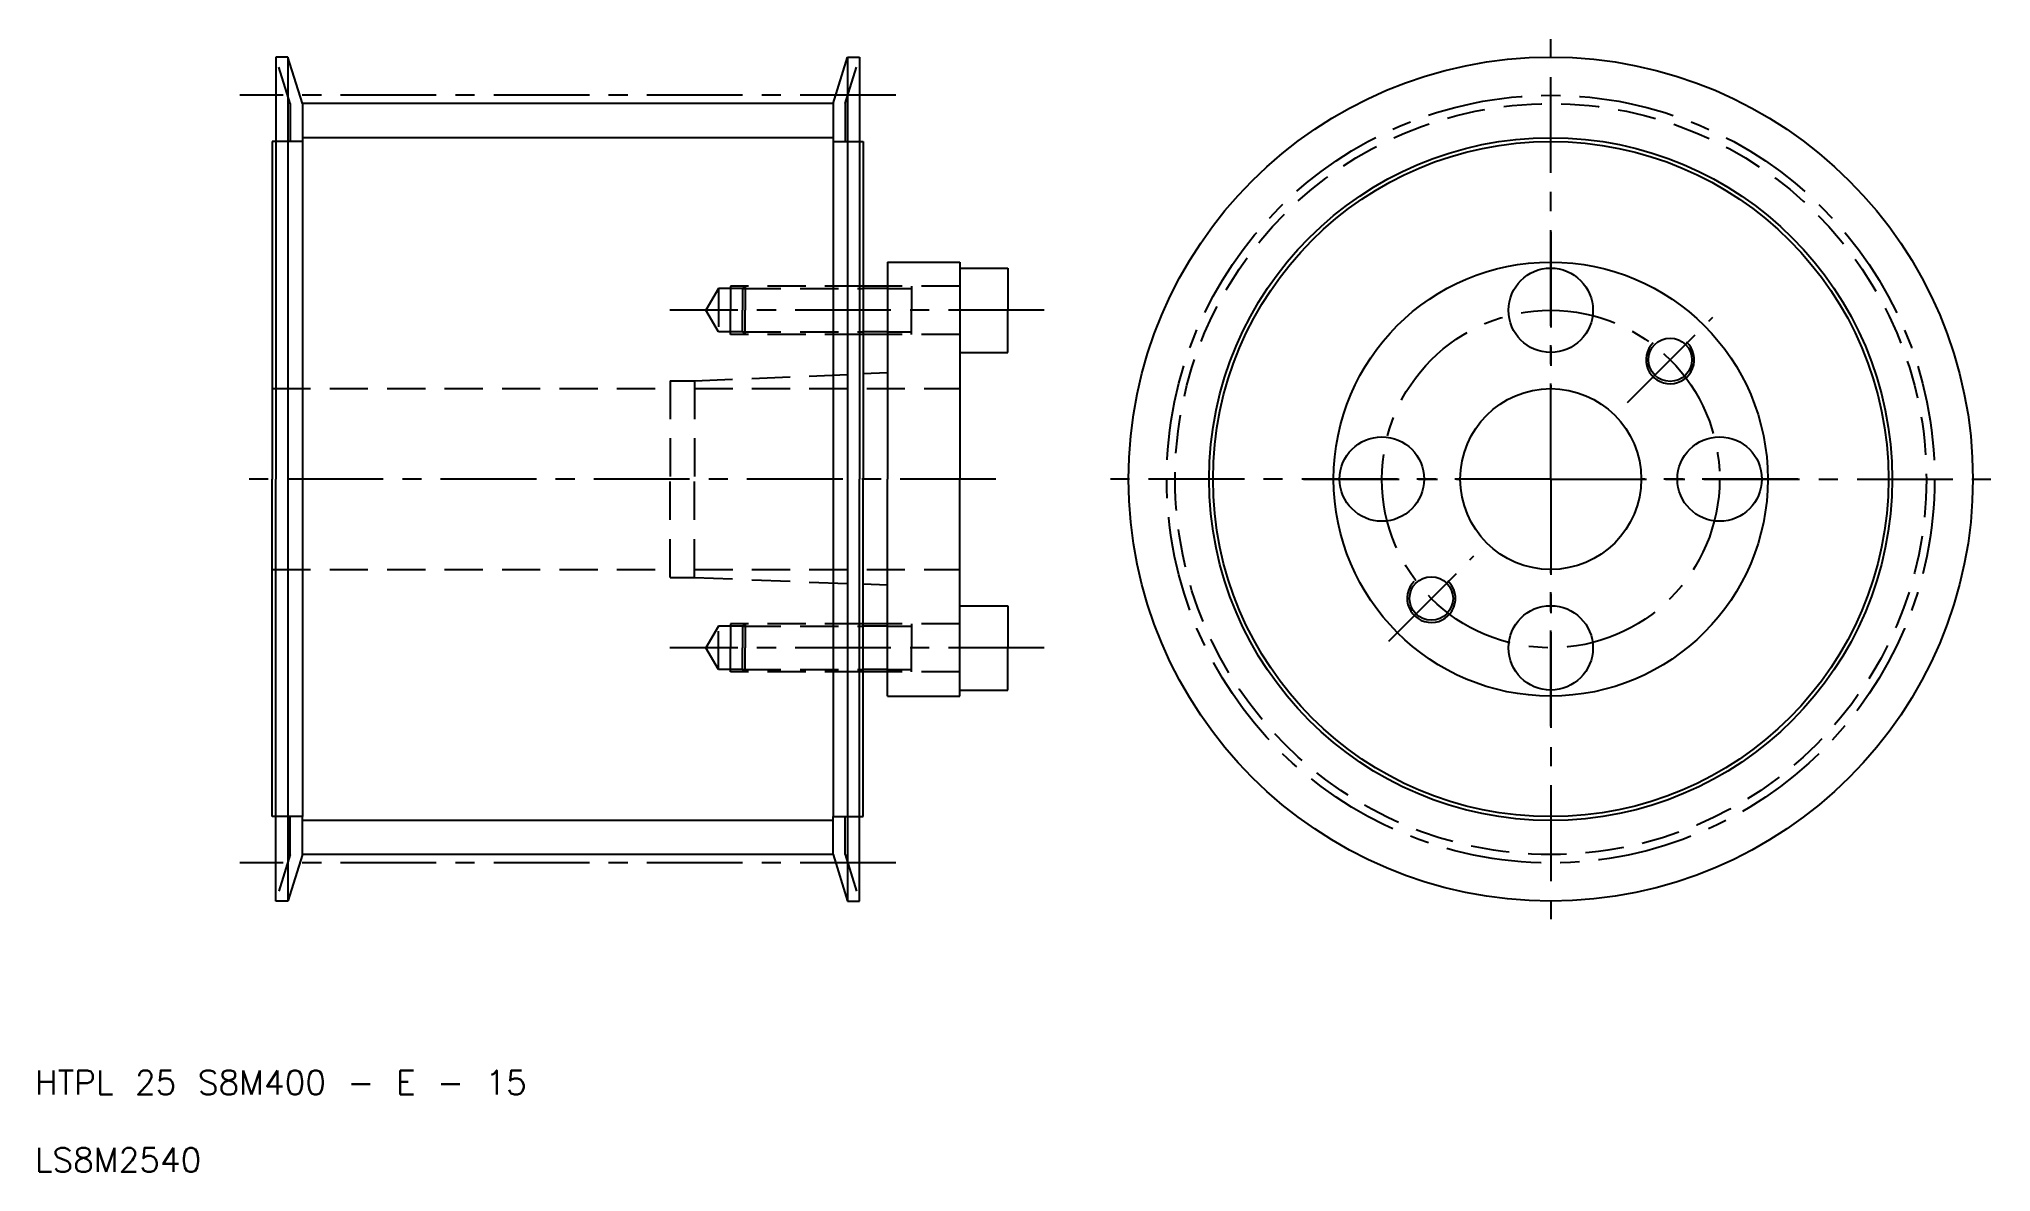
# Model space of a CAD drawing. Extents: x 5 to 166, y -7 to 86.
import ezdxf

# ---------------------------------------------------------------- set-up
doc = ezdxf.new("R2010")
doc.units = 0
doc.header["$LTSCALE"] = 0.25
doc.linetypes.add('CENTER', pattern=[50.8, 31.75, -6.35, 6.35, -6.35])
doc.linetypes.add('DASHED', pattern=[19.05, 12.7, -6.35])
doc.layers.get('0').update_dxf_attribs({"linetype": 'CONTINUOUS'})
doc.layers.add('CENTER', color=1, linetype='CENTER')
doc.styles.get("Standard").update_dxf_attribs({"font": 'txt.shx'})

msp = doc.modelspace()

# ---------------------------------------------------------------- linework, layer by layer
at = {"color": 3, "linetype": 'DASHED'}
for p, q in [((25.5, 81.145), (24.3, 85)), ((71.5, 81.145), (72.7, 85)), ((26.5, 81.145), (26.5, 78)), ((71.5, 81.145), (71.5, 78)), ((26.5, 78), (24.3, 78)), ((70.5, 78), (72.7, 78)), ((61, 65.8), (59.96077, 64)), ((61, 65.8), (61, 62.2)), ((63, 65.8), (61, 65.8)), ((62, 66), (62, 64)), ((63.2, 66), (62, 66)), ((63.2, 66), (63, 65.8)), ((63, 65.8), (63, 64)), ((63, 65.8), (73, 65.8)), ((63.2, 66), (63.2, 64)), ((73, 66), (63.2, 66)), ((81, 66), (75, 66)), ((75, 65.8), (77, 65.8)), ((77, 66), (77, 64)), ((61, 62.2), (59.96077, 64)), ((62, 62), (62, 64)), ((63, 62.2), (63, 64)), ((63.2, 62), (63.2, 64)), ((77, 62), (77, 64)), ((63, 62.2), (61, 62.2)), ((63.2, 62), (62, 62)), ((63.2, 62), (63, 62.2)), ((63, 62.2), (73, 62.2)), ((73, 62), (63.2, 62)), ((75, 62.2), (77, 62.2)), ((81, 62), (75, 62)), ((59, 58.15), (73, 58.71875)), ((24, 57.5), (57, 57.5)), ((57, 58.15), (59, 58.15)), ((57, 58.15), (57, 50)), ((59, 58.15), (59, 50)), ((59, 57.5), (81, 57.5)), ((57, 41.85), (57, 50)), ((59, 41.85), (59, 50)), ((24, 42.5), (57, 42.5)), ((59, 42.5), (81, 42.5)), ((57, 41.85), (59, 41.85)), ((59, 41.85), (73, 41.28125)), ((61, 37.8), (59.96077, 36)), ((61, 34.2), (61, 37.8)), ((63, 37.8), (61, 37.8)), ((62, 38), (62, 36)), ((63.2, 38), (62, 38)), ((63.2, 38), (63, 37.8)), ((63, 37.8), (63, 36)), ((63, 37.8), (73, 37.8)), ((63.2, 38), (63.2, 36)), ((73, 38), (63.2, 38)), ((81, 38), (75, 38)), ((75, 37.8), (77, 37.8)), ((77, 38), (77, 36)), ((61, 34.2), (59.96077, 36)), ((62, 34), (62, 36)), ((63, 34.2), (63, 36)), ((63.2, 34), (63.2, 36)), ((77, 34), (77, 36)), ((63, 34.2), (61, 34.2)), ((63.2, 34), (62, 34)), ((63.2, 34), (63, 34.2)), ((63, 34.2), (73, 34.2)), ((73, 34), (63.2, 34)), ((75, 34.2), (77, 34.2)), ((81, 34), (75, 34)), ((26.5, 22), (24.3, 22)), ((25.5, 18.855), (25.5, 22)), ((70.5, 22), (72.7, 22)), ((71.5, 18.855), (71.5, 22)), ((25.5, 18.855), (24.3, 15)), ((71.5, 18.855), (72.7, 15))]:
    msp.add_line(p, q, dxfattribs=at)
for p, q in [((25.3, 85), (24.3, 85)), ((24.3, 85), (24.3, 78)), ((26.5, 81.145), (25.3, 85)), ((25.3, 85), (25.3, 15)), ((70.5, 81.145), (71.7, 85)), ((71.7, 85), (72.7, 85)), ((71.7, 85), (71.7, 15)), ((72.7, 85), (72.7, 78)), ((25.5, 81.145), (25.5, 78)), ((70.5, 81.145), (26.5, 81.145)), ((70.5, 81.145), (70.5, 78)), ((24.3, 78), (24, 78)), ((24, 78), (24, 50)), ((24.3, 78), (24.3, 50)), ((26.5, 78), (26.5, 22)), ((70.5, 78), (70.5, 22)), ((72.7, 78), (73, 78)), ((72.7, 78), (72.7, 50)), ((73, 78), (73, 66)), ((75, 68), (75, 66)), ((75, 68), (81, 68)), ((81, 68), (81, 67.5)), ((81, 67.5), (85, 67.5)), ((81, 67.5), (81, 60.5)), ((85, 67.5), (85, 64)), ((73, 66), (73, 62)), ((75, 66), (73, 66)), ((75, 66), (75, 62)), ((85, 60.5), (85, 64)), ((75, 62), (73, 62)), ((73, 62), (73, 58.71875)), ((75, 62), (75, 58.8)), ((81, 60.5), (85, 60.5)), ((81, 60.5), (81, 50)), ((75, 58.8), (73, 58.71875)), ((73, 58.71875), (73, 50)), ((75, 58.8), (75, 50)), ((24, 22), (24, 50)), ((24.3, 22), (24.3, 50)), ((72.7, 22), (72.7, 50)), ((73, 41.28125), (73, 50)), ((75, 41.2), (75, 50)), ((81, 39.5), (81, 50)), ((75, 41.2), (73, 41.28125)), ((73, 38), (73, 41.28125)), ((75, 38), (75, 41.2)), ((81, 39.5), (85, 39.5)), ((81, 32.5), (81, 39.5)), ((85, 39.5), (85, 36)), ((73, 34), (73, 38)), ((75, 38), (73, 38)), ((75, 34), (75, 38)), ((85, 32.5), (85, 36)), ((75, 34), (73, 34)), ((73, 22), (73, 34)), ((75, 32), (75, 34)), ((81, 32.5), (85, 32.5)), ((81, 32), (81, 32.5)), ((75, 32), (81, 32)), ((24.3, 22), (24, 22)), ((24.3, 15), (24.3, 22)), ((26.5, 18.855), (26.5, 22)), ((70.5, 18.855), (70.5, 22)), ((72.7, 22), (73, 22)), ((72.7, 15), (72.7, 22)), ((26.5, 18.855), (25.3, 15)), ((70.5, 18.855), (26.5, 18.855)), ((70.5, 18.855), (71.7, 15)), ((25.3, 15), (24.3, 15)), ((71.7, 15), (72.7, 15))]:
    msp.add_line(p, q)
at = {"color": 3}
for p, q in [((70.5, 78.315), (26.5, 78.315)), ((75, 65.8), (73, 65.8)), ((75, 62.2), (73, 62.2)), ((75, 37.8), (73, 37.8)), ((75, 34.2), (73, 34.2)), ((70.5, 21.685), (26.5, 21.685))]:
    msp.add_line(p, q, dxfattribs=at)
for centre, radius in [((130, 50), 35), ((130, 50), 28), ((130, 50), 18), ((130, 50), 18), ((130, 64), 3.5), ((139.899495, 59.899495), 1.8), ((130, 50), 7.5), ((116, 50), 3.5), ((144, 50), 3.5), ((120.100505, 40.100505), 1.8), ((130, 36), 3.5)]:
    msp.add_circle(centre, radius)
at = {"color": 3, "linetype": 'DASHED'}
msp.add_circle((130, 50), 31.145, dxfattribs=at)
at = {"color": 3}
msp.add_circle((130, 50), 28.315, dxfattribs=at)
for centre in [(139.899495, 59.899495), (120.100505, 40.100505)]:
    msp.add_arc(centre, 2, 135, 47, dxfattribs=at)
at = {"layer": 'CENTER', "color": 1, "linetype": 'CENTER'}
for p, q in [((130, 50), (130, 86.5)), ((75.7, 81.83), (21.3, 81.83)), ((130, 70.5), (130, 57.5)), ((88, 64), (56.96077, 64)), ((136.363961, 56.363961), (143.435029, 63.435029)), ((84, 50), (21, 50)), ((130, 50), (93.5, 50)), ((109.5, 50), (122.5, 50)), ((130, 50), (130, 13.5)), ((130, 50), (166.5, 50)), ((150.5, 50), (137.5, 50)), ((116.564971, 36.564971), (123.636039, 43.636039)), ((130, 29.5), (130, 42.5)), ((88, 36), (56.96077, 36)), ((75.7, 18.17), (21.3, 18.17))]:
    msp.add_line(p, q, dxfattribs=at)
for radius in [31.83, 14]:
    msp.add_circle((130, 50), radius, dxfattribs=at)

# ---------------------------------------------------------------- texts
for s, p in [('HTPL 25 S8M400 - E - 15', (4.322808, -1.045889)), ('LS8M2540', (4.322808, -7.47132))]:
    msp.add_text(s, height=2).set_placement(p)

doc.saveas('drawing.dxf')
